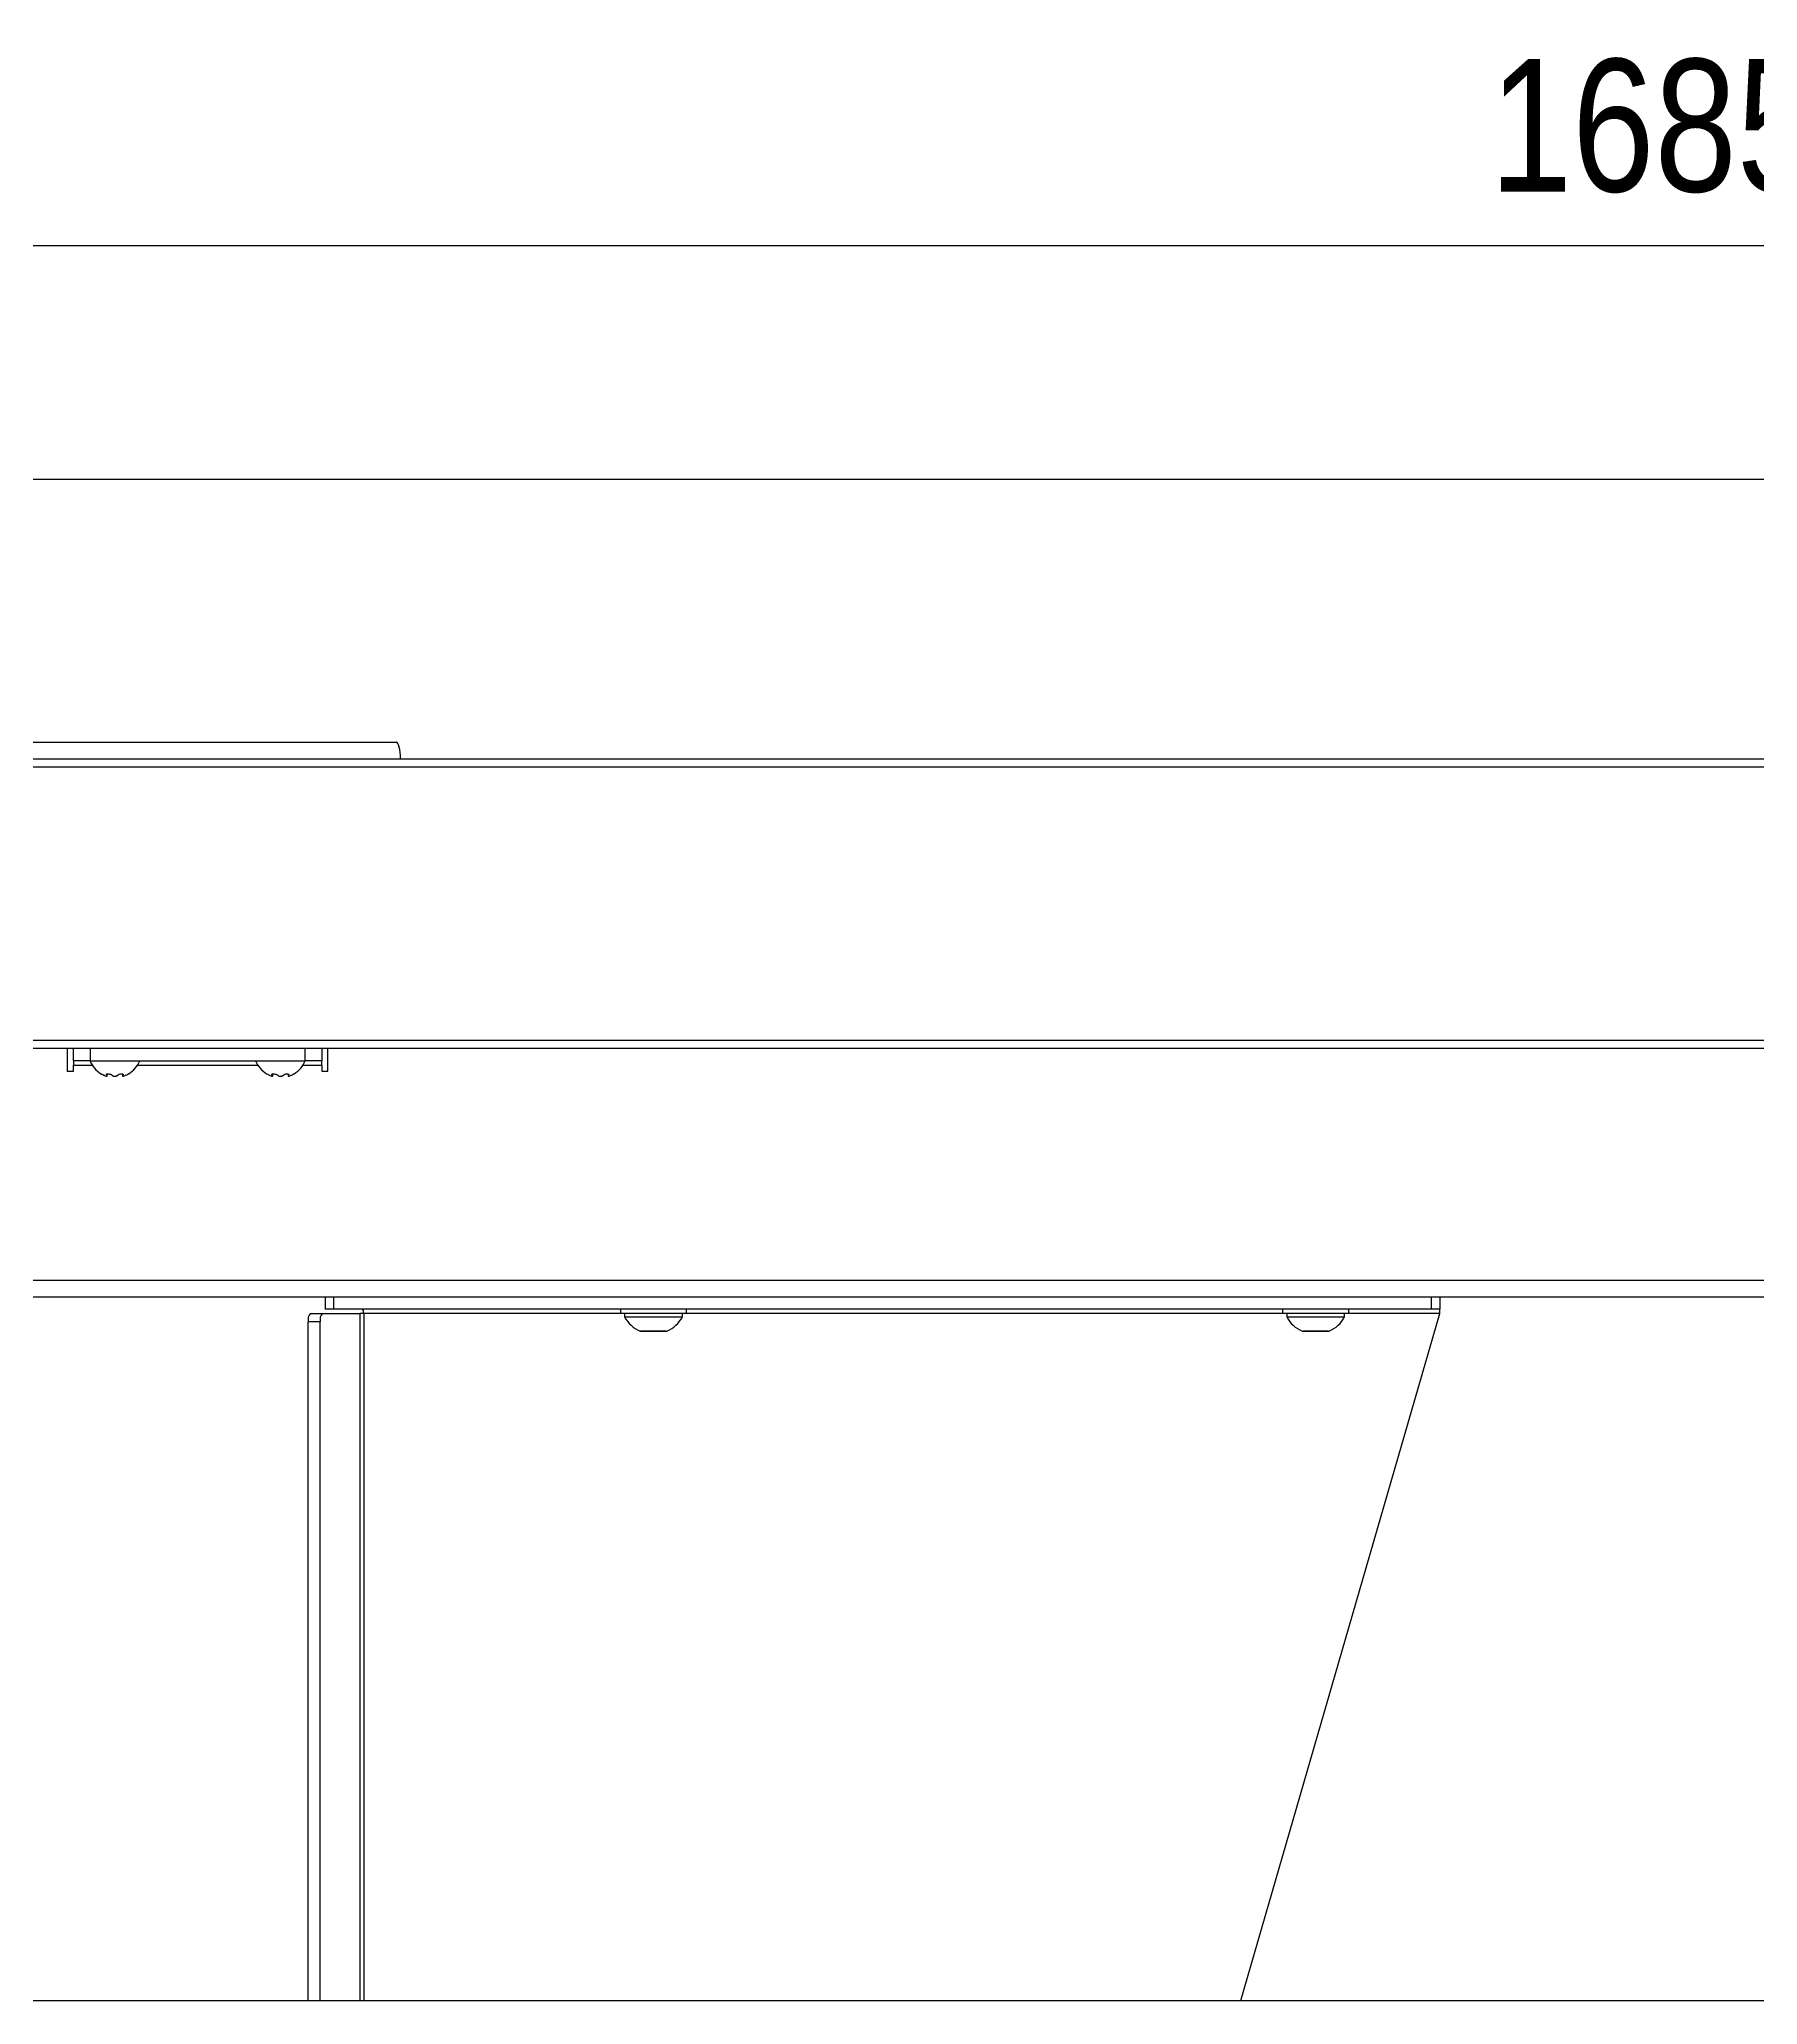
# Model space of a CAD drawing. Header units: millimetres. Extents: x 11758 to 17968, y 3782 to 8272.
# Drawn here: x 15164.3 to 15579.5, y 7403.2 to 7878.1 of the extents above; entities that cross this region are included whole.
import ezdxf

# ---------------------------------------------------------------- set-up
doc = ezdxf.new("R2010")
doc.units = ezdxf.units.MM
doc.header["$LTSCALE"] = 0.1
doc.layers.add('Nekreslit', color=6, linetype='Continuous', plot=False)
doc.styles.add('SEACAD_Arial', font='arial.ttf', dxfattribs={"width": 0.8})
doc.dimstyles.new('ISO-25', dxfattribs={"dimtxt": 1.6, "dimasz": 2, "dimexe": 0.5, "dimexo": 1.5, "dimtad": 1, "dimdec": 0, "dimtxsty": 'SEACAD_Arial', "dimcen": 2, "dimadec": 0, "dimazin": 0, "dimtfac": 1, "dimtdec": 0, "dimtmove": 0, "dimatfit": 3, "dimfxl": 1, "dimarcsym": 0})

# ---------------------------------------------------------------- blocks, each defined once
blk = doc.blocks.new('*D29')
at = {"color": 0, "lineweight": -2, "transparency": 16777216}
for p, q in [((14712.28, 7134.25), (14712.28, 7838.22)), ((16396.83, 7134.25), (16396.83, 7838.22)), ((14752.28, 7828.22), (16356.83, 7828.22))]:
    blk.add_line(p, q, dxfattribs=at)
at = {"color": 0, "transparency": 16777216}
for points in [[(14752.28, 7834.89), (14752.28, 7821.55), (14712.28, 7828.22)], [(16356.83, 7834.89), (16356.83, 7821.55), (16396.83, 7828.22)]]:
    blk.add_solid(points, dxfattribs=at)
at = {"layer": 'Defpoints', "color": 0, "transparency": 16777216}
for p in [(16396.83, 7828.22), (14712.28, 7104.25), (16396.83, 7104.25)]:
    blk.add_point(p, dxfattribs=at)
at = {"color": 0, "transparency": 16777216, "insert": (15554.56, 7857.06), "char_height": 32, "attachment_point": 5, "style": 'SEACAD_Arial'}
blk.add_mtext('1685', dxfattribs=at)

msp = doc.modelspace()

# ---------------------------------------------------------------- linework, layer by layer
for p, q in [((15086.71, 7708.25), (15250.54, 7708.25)), ((16018.56, 7702.25), (15090.56, 7702.25)), ((15091.1, 7704.25), (16018.02, 7704.25)), ((15090.56, 7636.25), (16018.56, 7636.25)), ((16018.02, 7634.25), (15091.1, 7634.25)), ((15171.06, 7634.25), (15171.06, 7628.75)), ((15172.56, 7631.25), (15172.56, 7634.25)), ((15176.56, 7631.25), (15172.56, 7631.25)), ((15172.56, 7631.25), (15172.56, 7630.25)), ((15172.56, 7628.75), (15172.56, 7630.25)), ((15172.56, 7630.25), (15177.09, 7630.25)), ((15176.56, 7634.25), (15176.56, 7631.25)), ((15176.56, 7631.25), (15228.56, 7631.25)), ((15188.03, 7630.25), (15217.09, 7630.25)), ((15228.03, 7630.25), (15232.56, 7630.25)), ((15228.56, 7631.25), (15228.56, 7634.25)), ((15232.56, 7631.25), (15228.56, 7631.25)), ((15232.56, 7634.25), (15232.56, 7631.25)), ((15232.56, 7630.25), (15232.56, 7631.25)), ((15232.56, 7630.25), (15232.56, 7628.75)), ((15234.06, 7628.75), (15234.06, 7634.25)), ((15171.06, 7628.75), (15172.56, 7628.75)), ((15179.96, 7627.77), (15179.96, 7627.77)), ((15180.61, 7627.77), (15180.61, 7628.08)), ((15180.61, 7627.77), (15180.61, 7628.08)), ((15180.61, 7627.77), (15180.61, 7627.77)), ((15180.71, 7627.62), (15180.71, 7628.12)), ((15181.91, 7627.77), (15181.91, 7627.77)), ((15183.21, 7627.77), (15183.21, 7627.77)), ((15184.41, 7628.12), (15184.41, 7627.63)), ((15184.51, 7627.77), (15184.51, 7628.09)), ((15184.51, 7627.77), (15184.51, 7628.09)), ((15184.51, 7627.77), (15184.51, 7627.77)), ((15185.16, 7627.77), (15185.16, 7627.77)), ((15219.96, 7627.77), (15219.96, 7627.77)), ((15220.61, 7627.77), (15220.61, 7628.08)), ((15220.61, 7627.77), (15220.61, 7628.08)), ((15220.61, 7627.77), (15220.61, 7627.77)), ((15220.71, 7627.62), (15220.71, 7628.12)), ((15221.91, 7627.77), (15221.91, 7627.77)), ((15223.21, 7627.77), (15223.21, 7627.77)), ((15224.41, 7628.12), (15224.41, 7627.63)), ((15224.51, 7627.77), (15224.51, 7628.09)), ((15224.51, 7627.77), (15224.51, 7628.09)), ((15224.51, 7627.77), (15224.51, 7627.77)), ((15225.16, 7627.77), (15225.16, 7627.77)), ((15232.56, 7628.75), (15234.06, 7628.75)), ((15102.97, 7578.25), (16006.15, 7578.25)), ((15102.97, 7574.25), (16006.15, 7574.25)), ((15233.39, 7574.25), (15233.39, 7571.25)), ((15235.39, 7574.25), (15235.39, 7571.25)), ((15500.7, 7571.25), (15500.7, 7574.25)), ((15502.7, 7574.25), (15502.7, 7571.25)), ((15229.8, 7570.25), (15232.7, 7570.25)), ((15232.7, 7570.25), (15241.74, 7570.25)), ((15235.39, 7571.25), (15233.39, 7571.25)), ((15500.7, 7571.25), (15235.39, 7571.25)), ((15242.7, 7570.25), (15241.74, 7570.25)), ((15241.74, 7570.25), (15241.74, 7404.25)), ((15304.7, 7570.25), (15242.7, 7570.25)), ((15242.7, 7570.25), (15242.7, 7404.25)), ((15304.7, 7571.25), (15304.7, 7570.25)), ((15320.7, 7570.25), (15304.7, 7570.25)), ((15305.7, 7570.25), (15305.7, 7569.45)), ((15305.7, 7569.45), (15319.7, 7569.45)), ((15319.7, 7569.45), (15319.7, 7570.25)), ((15320.7, 7570.25), (15320.7, 7571.25)), ((15464.7, 7570.25), (15320.7, 7570.25)), ((15454.64, 7404.25), (15502.7, 7570.25)), ((15464.7, 7571.25), (15464.7, 7570.25)), ((15480.7, 7570.25), (15464.7, 7570.25)), ((15465.7, 7570.25), (15465.7, 7569.45)), ((15465.7, 7569.45), (15479.7, 7569.45)), ((15479.7, 7569.45), (15479.7, 7570.25)), ((15480.7, 7570.25), (15480.7, 7571.25)), ((15502.7, 7570.25), (15480.7, 7570.25)), ((15502.7, 7571.25), (15500.7, 7571.25)), ((15502.7, 7570.25), (15502.7, 7571.25)), ((15232.18, 7568.25), (15229.28, 7568.25)), ((15229.28, 7404.25), (15229.28, 7568.25)), ((15232.18, 7404.25), (15232.18, 7568.25)), ((15309.46, 7565.98), (15315.95, 7565.98)), ((15315.8, 7565.95), (15309.6, 7565.95)), ((15469.46, 7565.98), (15475.95, 7565.98)), ((15475.8, 7565.95), (15469.6, 7565.95)), ((14906.6, 7404.25), (16202.52, 7404.25))]:
    msp.add_line(p, q)
at = {"flags": 128}
for points in [[(15251.58, 7704.25), (15251.56, 7705.03), (15251.5, 7705.78), (15251.4, 7706.47), (15251.27, 7707.08), (15251.12, 7707.58), (15250.94, 7707.95), (15250.74, 7708.17), (15250.54, 7708.25)], [(15179.25, 7628.12), (15179.21, 7628.14), (15179.22, 7628.13), (15179.3, 7628.09), (15179.44, 7628.03), (15179.63, 7627.93), (15179.88, 7627.81), (15179.96, 7627.77)], [(15179.96, 7627.77), (15180.21, 7627.67), (15180.44, 7627.59), (15180.6, 7627.57), (15180.69, 7627.58), (15180.71, 7627.63), (15180.67, 7627.71), (15180.61, 7627.77)], [(15180.61, 7627.77), (15180.52, 7627.9), (15180.53, 7628.02), (15180.64, 7628.1), (15180.81, 7628.14), (15181.02, 7628.13), (15181.24, 7628.09), (15181.47, 7628.03), (15181.68, 7627.93), (15181.87, 7627.81), (15181.91, 7627.77)], [(15183.21, 7627.77), (15183.39, 7627.9), (15183.64, 7628.02), (15183.91, 7628.1), (15184.16, 7628.14), (15184.36, 7628.13), (15184.5, 7628.09), (15184.59, 7628.03), (15184.61, 7627.93), (15184.55, 7627.81), (15184.51, 7627.77)], [(15184.51, 7627.77), (15184.42, 7627.67), (15184.42, 7627.59), (15184.5, 7627.57), (15184.64, 7627.58), (15184.81, 7627.63), (15185.02, 7627.71), (15185.16, 7627.77)], [(15185.16, 7627.77), (15185.43, 7627.9), (15185.67, 7628.02), (15185.83, 7628.1), (15185.9, 7628.14), (15185.9, 7628.14)], [(15219.96, 7627.77), (15220.21, 7627.67), (15220.44, 7627.59), (15220.6, 7627.57), (15220.69, 7627.58), (15220.71, 7627.63), (15220.67, 7627.71), (15220.61, 7627.77)], [(15220.61, 7627.77), (15220.52, 7627.9), (15220.53, 7628.02), (15220.64, 7628.1), (15220.81, 7628.14), (15221.02, 7628.13), (15221.24, 7628.09), (15221.47, 7628.03), (15221.68, 7627.93), (15221.87, 7627.81), (15221.91, 7627.77)], [(15223.21, 7627.77), (15223.39, 7627.9), (15223.64, 7628.02), (15223.91, 7628.1), (15224.16, 7628.14), (15224.36, 7628.13), (15224.5, 7628.09), (15224.59, 7628.03), (15224.61, 7627.93), (15224.55, 7627.81), (15224.51, 7627.77)], [(15224.51, 7627.77), (15224.42, 7627.67), (15224.42, 7627.59), (15224.5, 7627.57), (15224.64, 7627.58), (15224.81, 7627.63), (15225.02, 7627.71), (15225.16, 7627.77)], [(15225.16, 7627.77), (15225.43, 7627.9), (15225.67, 7628.02), (15225.83, 7628.1), (15225.9, 7628.14), (15225.9, 7628.14)]]:
    msp.add_lwpolyline(points, dxfattribs=at)
for centre, radius, start, end in [((15182.98, 7634.04), 7, 203.465, 237.4518), ((15182.14, 7634.04), 7, 302.4934, 336.535), ((15222.98, 7634.04), 7, 203.465, 237.4518), ((15222.14, 7634.04), 7, 302.4934, 336.535), ((15182.56, 7628.62), 1.07, 232.4429, 307.5571), ((15246.48, 7683.17), 61.41, 243.649, 244.4186), ((15222.56, 7628.62), 1.07, 232.4429, 307.5571), ((15231.6, 7568.72), 2.37, 139.6093, 191.3691), ((15234.5, 7568.72), 2.37, 139.6093, 191.3691), ((15240.42, 7570.17), 2.28, 1.8858, 28.1142), ((15312.37, 7572.89), 7.5, 207.3197, 247.1768), ((15313.04, 7572.89), 7.5, 292.8232, 332.6803), ((15472.37, 7572.89), 7.5, 207.3197, 247.1768), ((15473.04, 7572.89), 7.5, 292.8232, 332.6803), ((15309.6, 7566.32), 0.375, 247.1768, 270), ((15315.8, 7566.32), 0.375, 270, 292.8232), ((15469.6, 7566.32), 0.375, 247.1768, 270), ((15475.8, 7566.32), 0.375, 270, 292.8232)]:
    msp.add_arc(centre, radius, start, end)
at = {"layer": 'Nekreslit'}
msp.add_lwpolyline([(11957.86, 3781.7), (16568.18, 3781.7), (16568.18, 7771.75), (11957.86, 7771.75)], close=True, dxfattribs=at)

# ---------------------------------------------------------------- dimensions: what is measured, and where the dimension line sits
dim = msp.add_linear_dim(base=(16396.83, 7828.22), p1=(14712.28, 7104.25), p2=(16396.83, 7104.25), dimstyle='ISO-25')
dim.commit()
dim.dimension.update_dxf_attribs({"geometry": '*D29', "text_midpoint": (15554.56, 7857.06)})

doc.saveas('drawing.dxf')
